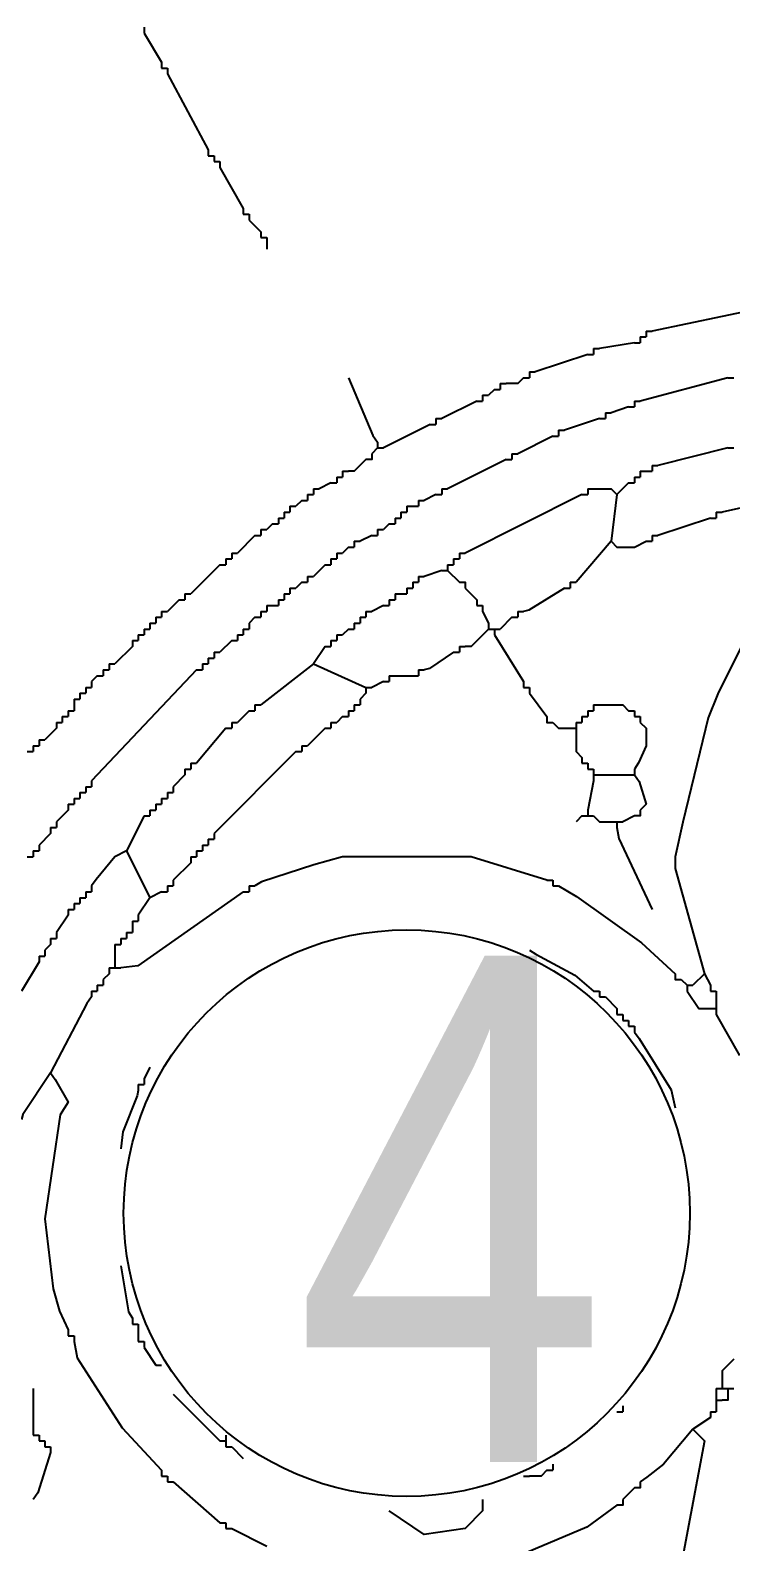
# Model space of a CAD drawing. Header units: millimetres. Extents: x -78 to 6757, y -2226 to 2184.
# Drawn here: x 1909.76 to 1917.51, y 1513.36 to 1530.08 of the extents above; entities that cross this region are included whole.
import ezdxf
from ezdxf.enums import TextEntityAlignment as Align

# ---------------------------------------------------------------- set-up
doc = ezdxf.new("R2010")
doc.units = ezdxf.units.MM
doc.layers.add('LAYER_0', color=7, linetype='Continuous')
doc.styles.get("Standard").update_dxf_attribs({"font": 'TIMES.TTF'})
doc.styles.add('TEXT', font='ARIAL.TTF', dxfattribs={"width": 0.8, "height": 4})
doc.linetypes.add('ZIPPED_TUBE', pattern='A,0.0001,-0.25,["~",Standard,S=1,R=0,X=-0.3,Y=-0.6],-0.25', length=0.5001)

# ---------------------------------------------------------------- blocks, each defined once
blk = doc.blocks.new('A$C31814A24')
at = {"color": 7, "linetype": 'Continuous'}
for points in [[(10.2, 30.137), (10.2, 30.091)], [(10.2, 30.091), (10.338, 29.86)], [(10.338, 29.86), (10.338, 29.814)], [(10.338, 29.814), (10.384, 29.814)], [(10.384, 29.814), (10.384, 29.768)], [(10.384, 29.768), (10.707, 29.168)], [(10.707, 29.168), (10.707, 29.122)], [(10.707, 29.122), (10.753, 29.122)], [(10.753, 29.122), (10.753, 29.076)], [(10.753, 29.076), (10.799, 29.076)], [(10.799, 29.076), (10.799, 29.029)], [(10.799, 29.029), (10.984, 28.706)], [(10.984, 28.706), (10.984, 28.66)], [(10.984, 28.66), (11.03, 28.66)], [(11.03, 28.66), (11.03, 28.614)], [(11.03, 28.614), (11.123, 28.522)], [(11.123, 28.522), (11.123, 28.476)], [(11.123, 28.476), (11.169, 28.476)], [(11.169, 28.476), (11.169, 28.429)], [(11.169, 28.429), (11.169, 28.383)], [(15.322, 27.968), (14.215, 27.737)], [(14.169, 27.737), (14.215, 27.737)], [(14.169, 27.737), (14.169, 27.691)], [(13.753, 27.599), (13.799, 27.599)], [(13.753, 27.599), (13.753, 27.553)], [(14.076, 27.645), (13.799, 27.599)], [(14.076, 27.645), (14.122, 27.645)], [(14.122, 27.691), (14.169, 27.691)], [(14.122, 27.691), (14.122, 27.645)], [(13.707, 27.553), (13.292, 27.414)], [(13.707, 27.553), (13.753, 27.553)], [(11.815, 27.368), (12.009, 26.911), (12.046, 26.86)], [(13.199, 27.368), (13.153, 27.322), (13.061, 27.322)], [(13.199, 27.368), (13.246, 27.368)], [(13.246, 27.414), (13.292, 27.414)], [(13.246, 27.414), (13.246, 27.368)], [(14.815, 27.368), (14.122, 27.183)], [(14.815, 27.368), (14.861, 27.368)], [(12.876, 27.23), (12.922, 27.23)], [(12.876, 27.23), (12.876, 27.183)], [(12.969, 27.276), (12.922, 27.23)], [(12.969, 27.276), (13.015, 27.276)], [(13.015, 27.322), (13.061, 27.322)], [(13.015, 27.322), (13.015, 27.276)], [(12.83, 27.183), (12.553, 27.045)], [(12.83, 27.183), (12.876, 27.183)], [(14.03, 27.137), (13.892, 27.091)], [(14.03, 27.137), (14.076, 27.137)], [(14.076, 27.183), (14.122, 27.183)], [(14.076, 27.183), (14.076, 27.137)], [(12.461, 26.999), (12.092, 26.814)], [(12.461, 26.999), (12.507, 26.999)], [(12.507, 27.045), (12.553, 27.045)], [(12.507, 27.045), (12.507, 26.999)], [(13.799, 27.045), (13.522, 26.953)], [(13.799, 27.045), (13.846, 27.045)], [(13.846, 27.091), (13.892, 27.091)], [(13.846, 27.091), (13.846, 27.045)], [(13.43, 26.906), (13.153, 26.768)], [(13.43, 26.906), (13.476, 26.906)], [(13.476, 26.953), (13.522, 26.953)], [(13.476, 26.953), (13.476, 26.906)], [(11.999, 26.768), (11.999, 26.722), (11.953, 26.722)], [(12.046, 26.814), (11.999, 26.768)], [(12.046, 26.86), (12.046, 26.814)], [(12.046, 26.814), (12.092, 26.814)], [(13.107, 26.768), (13.153, 26.768)], [(13.107, 26.768), (13.107, 26.722)], [(14.815, 26.814), (14.261, 26.676)], [(14.815, 26.814), (14.861, 26.814)], [(11.953, 26.722), (11.861, 26.63), (11.815, 26.63)], [(13.061, 26.722), (12.599, 26.491)], [(13.061, 26.722), (13.107, 26.722)], [(14.215, 26.676), (14.261, 26.676)], [(14.215, 26.676), (14.215, 26.63)], [(11.676, 26.537), (11.584, 26.491)], [(11.676, 26.537), (11.723, 26.537)], [(11.723, 26.583), (11.769, 26.583)], [(11.723, 26.583), (11.723, 26.537)], [(11.769, 26.63), (11.815, 26.63)], [(11.769, 26.63), (11.769, 26.583)], [(14.03, 26.537), (13.938, 26.445)], [(14.03, 26.537), (14.076, 26.537)], [(14.076, 26.583), (14.122, 26.583)], [(14.076, 26.583), (14.076, 26.537)], [(14.122, 26.63), (14.169, 26.63)], [(14.122, 26.63), (14.122, 26.583)], [(14.169, 26.63), (14.215, 26.63)], [(11.446, 26.399), (11.399, 26.353)], [(11.446, 26.399), (11.492, 26.399)], [(11.492, 26.445), (11.538, 26.445)], [(11.492, 26.445), (11.492, 26.399)], [(11.538, 26.491), (11.584, 26.491)], [(11.538, 26.491), (11.538, 26.445)], [(12.369, 26.399), (12.415, 26.399)], [(12.369, 26.399), (12.369, 26.353)], [(12.507, 26.445), (12.415, 26.399)], [(12.507, 26.445), (12.553, 26.445)], [(12.553, 26.491), (12.599, 26.491)], [(12.553, 26.491), (12.553, 26.445)], [(13.661, 26.445), (12.738, 25.983)], [(13.661, 26.445), (13.707, 26.445)], [(13.707, 26.491), (13.753, 26.491)], [(13.707, 26.491), (13.707, 26.445)], [(13.753, 26.491), (13.892, 26.491), (13.938, 26.445)], [(13.938, 26.445), (13.892, 26.076)], [(15.184, 26.399), (14.769, 26.306)], [(11.307, 26.306), (11.353, 26.306)], [(11.307, 26.306), (11.307, 26.26)], [(11.353, 26.353), (11.399, 26.353)], [(11.353, 26.353), (11.353, 26.306)], [(12.23, 26.306), (12.276, 26.306)], [(12.23, 26.306), (12.23, 26.26)], [(12.276, 26.353), (12.323, 26.353)], [(12.276, 26.353), (12.276, 26.306)], [(12.323, 26.353), (12.369, 26.353)], [(14.722, 26.306), (14.769, 26.306)], [(14.722, 26.306), (14.722, 26.26)], [(11.123, 26.168), (11.169, 26.168)], [(11.123, 26.168), (11.123, 26.122)], [(11.215, 26.214), (11.169, 26.168)], [(11.215, 26.214), (11.261, 26.214)], [(11.261, 26.26), (11.307, 26.26)], [(11.261, 26.26), (11.261, 26.214)], [(12.046, 26.168), (12.092, 26.168)], [(12.046, 26.168), (12.046, 26.122)], [(12.138, 26.214), (12.092, 26.168)], [(12.138, 26.214), (12.184, 26.214)], [(12.184, 26.26), (12.23, 26.26)], [(12.184, 26.26), (12.184, 26.214)], [(14.676, 26.26), (14.261, 26.122)], [(14.676, 26.26), (14.722, 26.26)], [(11.076, 26.122), (10.938, 25.983)], [(11.076, 26.122), (11.123, 26.122)], [(11.861, 26.076), (11.907, 26.076)], [(11.861, 26.076), (11.861, 26.03)], [(11.999, 26.122), (11.907, 26.076)], [(11.999, 26.122), (12.046, 26.122)], [(13.892, 26.076), (13.615, 25.753)], [(13.892, 26.076), (13.938, 26.03), (14.076, 26.03), (14.169, 26.076)], [(14.169, 26.076), (14.215, 26.076)], [(14.215, 26.122), (14.261, 26.122)], [(14.215, 26.122), (14.215, 26.076)], [(10.846, 25.937), (10.892, 25.937)], [(10.846, 25.937), (10.846, 25.891)], [(10.892, 25.983), (10.938, 25.983)], [(10.892, 25.983), (10.892, 25.937)], [(11.676, 25.937), (11.723, 25.937)], [(11.676, 25.937), (11.676, 25.891)], [(11.723, 25.983), (11.769, 25.983)], [(11.723, 25.983), (11.723, 25.937)], [(11.815, 26.03), (11.769, 25.983)], [(11.815, 26.03), (11.861, 26.03)], [(12.646, 25.937), (12.692, 25.937)], [(12.646, 25.937), (12.646, 25.891)], [(12.692, 25.983), (12.738, 25.983)], [(12.692, 25.983), (12.692, 25.937)], [(10.799, 25.891), (10.569, 25.66)], [(10.799, 25.891), (10.846, 25.891)], [(11.492, 25.799), (11.538, 25.799)], [(11.492, 25.799), (11.492, 25.753)], [(11.63, 25.891), (11.538, 25.799)], [(11.63, 25.891), (11.676, 25.891)], [(12.369, 25.799), (12.415, 25.799)], [(12.369, 25.799), (12.369, 25.753)], [(12.553, 25.845), (12.415, 25.799)], [(12.553, 25.845), (12.599, 25.845)], [(12.599, 25.891), (12.646, 25.891)], [(12.599, 25.891), (12.599, 25.845)], [(12.599, 25.845), (12.692, 25.753)], [(11.353, 25.706), (11.399, 25.706)], [(11.353, 25.706), (11.353, 25.66)], [(11.446, 25.753), (11.399, 25.706)], [(11.446, 25.753), (11.492, 25.753)], [(12.276, 25.706), (12.323, 25.706)], [(12.276, 25.706), (12.276, 25.66)], [(12.323, 25.753), (12.369, 25.753)], [(12.323, 25.753), (12.323, 25.706)], [(12.692, 25.753), (12.738, 25.753), (12.738, 25.706)], [(12.738, 25.706), (12.83, 25.614)], [(13.522, 25.706), (13.241, 25.531), (13.199, 25.522)], [(13.522, 25.706), (13.569, 25.706)], [(13.569, 25.753), (13.615, 25.753)], [(13.569, 25.753), (13.569, 25.706)], [(10.476, 25.614), (10.384, 25.522)], [(10.476, 25.614), (10.523, 25.614)], [(10.523, 25.66), (10.569, 25.66)], [(10.523, 25.66), (10.523, 25.614)], [(11.169, 25.568), (11.215, 25.568)], [(11.169, 25.568), (11.169, 25.522)], [(11.215, 25.568), (11.261, 25.568)], [(11.261, 25.614), (11.307, 25.614)], [(11.261, 25.614), (11.261, 25.568)], [(11.307, 25.66), (11.353, 25.66)], [(11.307, 25.66), (11.307, 25.614)], [(12.092, 25.568), (11.999, 25.522)], [(12.092, 25.568), (12.138, 25.568)], [(12.138, 25.614), (12.184, 25.614)], [(12.138, 25.614), (12.138, 25.568)], [(12.184, 25.66), (12.23, 25.66)], [(12.184, 25.66), (12.184, 25.614)], [(12.23, 25.66), (12.276, 25.66)], [(12.83, 25.614), (12.83, 25.568)], [(12.83, 25.568), (12.876, 25.568)], [(12.876, 25.568), (12.876, 25.522)], [(15.184, 25.568), (14.918, 25.237), (14.736, 24.871), (14.658, 24.682), (14.459, 23.856), (14.399, 23.584), (14.399, 23.491), (14.63, 22.66)], [(10.292, 25.476), (10.338, 25.476)], [(10.292, 25.476), (10.292, 25.43)], [(10.338, 25.522), (10.384, 25.522)], [(10.338, 25.522), (10.338, 25.476)], [(11.076, 25.476), (11.03, 25.43)], [(11.076, 25.476), (11.123, 25.476)], [(11.123, 25.522), (11.169, 25.522)], [(11.123, 25.522), (11.123, 25.476)], [(11.907, 25.476), (11.953, 25.476)], [(11.907, 25.476), (11.907, 25.43)], [(11.953, 25.522), (11.999, 25.522)], [(11.953, 25.522), (11.953, 25.476)], [(12.876, 25.522), (12.922, 25.43)], [(13.107, 25.476), (13.015, 25.383)], [(13.107, 25.476), (13.153, 25.476)], [(13.153, 25.522), (13.199, 25.522)], [(13.153, 25.522), (13.153, 25.476)], [(10.153, 25.337), (10.2, 25.337)], [(10.153, 25.337), (10.153, 25.291)], [(10.2, 25.383), (10.246, 25.383)], [(10.2, 25.383), (10.2, 25.337)], [(10.246, 25.43), (10.292, 25.43)], [(10.246, 25.43), (10.246, 25.383)], [(10.938, 25.337), (10.984, 25.337)], [(10.938, 25.337), (10.938, 25.291)], [(10.984, 25.383), (11.03, 25.383)], [(10.984, 25.383), (10.984, 25.337)], [(11.03, 25.43), (11.03, 25.383)], [(11.723, 25.337), (11.769, 25.337)], [(11.723, 25.337), (11.723, 25.291)], [(11.815, 25.383), (11.769, 25.337)], [(11.815, 25.383), (11.861, 25.383)], [(11.861, 25.43), (11.907, 25.43)], [(11.861, 25.43), (11.861, 25.383)], [(12.922, 25.383), (12.784, 25.245), (12.738, 25.245)], [(12.922, 25.43), (12.922, 25.383)], [(12.922, 25.383), (12.969, 25.383)], [(12.969, 25.383), (13.015, 25.383)], [(12.969, 25.383), (12.969, 25.337)], [(12.969, 25.337), (13.199, 24.968)], [(10.107, 25.245), (9.969, 25.107)], [(10.107, 25.291), (10.153, 25.291)], [(10.107, 25.291), (10.107, 25.245)], [(10.753, 25.199), (10.799, 25.199)], [(10.753, 25.199), (10.753, 25.153)], [(10.892, 25.291), (10.799, 25.199)], [(10.892, 25.291), (10.938, 25.291)], [(11.63, 25.245), (11.538, 25.107)], [(11.63, 25.245), (11.676, 25.245)], [(11.676, 25.291), (11.723, 25.291)], [(11.676, 25.291), (11.676, 25.245)], [(12.646, 25.199), (12.456, 25.07), (12.415, 25.06)], [(12.646, 25.199), (12.692, 25.199)], [(12.692, 25.245), (12.738, 25.245)], [(12.692, 25.245), (12.692, 25.199)], [(9.923, 25.107), (9.969, 25.107)], [(9.923, 25.107), (9.923, 25.06)], [(10.661, 25.107), (10.707, 25.107)], [(10.661, 25.107), (10.661, 25.06)], [(10.707, 25.153), (10.753, 25.153)], [(10.707, 25.153), (10.707, 25.107)], [(11.538, 25.107), (11.123, 24.783)], [(11.538, 25.107), (11.953, 24.922)], [(10.615, 25.06), (9.784, 24.183)], [(9.83, 25.014), (9.784, 24.968)], [(9.784, 24.968), (9.784, 24.922)], [(9.83, 25.014), (9.876, 25.014)], [(9.876, 25.06), (9.923, 25.06)], [(9.876, 25.06), (9.876, 25.014)], [(10.615, 25.06), (10.661, 25.06)], [(12.092, 24.968), (11.999, 24.922)], [(12.092, 24.968), (12.138, 24.968)], [(12.138, 25.014), (12.184, 25.014)], [(12.138, 25.014), (12.138, 24.968)], [(12.184, 25.014), (12.323, 25.014)], [(12.323, 25.014), (12.369, 25.014)], [(12.369, 25.06), (12.415, 25.06)], [(12.369, 25.06), (12.369, 25.014)], [(13.199, 24.968), (13.199, 24.922)], [(9.692, 24.876), (9.738, 24.876)], [(9.692, 24.876), (9.692, 24.83)], [(9.738, 24.922), (9.784, 24.922)], [(9.738, 24.922), (9.738, 24.876)], [(11.953, 24.876), (11.907, 24.83)], [(11.953, 24.922), (11.999, 24.922)], [(11.953, 24.922), (11.953, 24.876)], [(13.199, 24.922), (13.246, 24.922)], [(13.246, 24.922), (13.246, 24.876)], [(13.246, 24.876), (13.384, 24.691)], [(9.6, 24.737), (9.646, 24.737)], [(9.6, 24.737), (9.6, 24.691)], [(9.646, 24.83), (9.692, 24.83)], [(9.646, 24.83), (9.646, 24.783)], [(9.646, 24.783), (9.646, 24.737)], [(11.03, 24.737), (10.938, 24.645)], [(11.03, 24.737), (11.076, 24.737)], [(11.076, 24.783), (11.123, 24.783)], [(11.076, 24.783), (11.076, 24.737)], [(11.815, 24.737), (11.861, 24.737)], [(11.815, 24.737), (11.815, 24.691)], [(11.861, 24.783), (11.907, 24.783)], [(11.861, 24.783), (11.861, 24.737)], [(11.907, 24.83), (11.907, 24.783)], [(13.707, 24.737), (13.753, 24.737)], [(13.707, 24.737), (13.707, 24.691)], [(13.753, 24.783), (13.799, 24.783)], [(13.753, 24.783), (13.753, 24.737)], [(13.799, 24.783), (13.984, 24.783), (14.03, 24.737)], [(14.03, 24.737), (14.076, 24.737)], [(14.076, 24.737), (14.076, 24.691)], [(9.507, 24.645), (9.553, 24.645)], [(9.507, 24.645), (9.507, 24.599)], [(9.553, 24.691), (9.6, 24.691)], [(9.553, 24.691), (9.553, 24.645)], [(10.892, 24.645), (10.938, 24.645)], [(10.892, 24.645), (10.892, 24.599)], [(11.676, 24.645), (11.723, 24.645)], [(11.676, 24.645), (11.676, 24.599)], [(11.769, 24.691), (11.723, 24.645)], [(11.769, 24.691), (11.815, 24.691)], [(13.384, 24.691), (13.384, 24.645), (13.43, 24.645)], [(13.43, 24.645), (13.476, 24.599), (13.569, 24.599)], [(13.615, 24.645), (13.661, 24.645)], [(13.615, 24.645), (13.615, 24.599)], [(13.661, 24.691), (13.707, 24.691)], [(13.661, 24.691), (13.661, 24.645)], [(14.076, 24.691), (14.122, 24.691)], [(14.122, 24.645), (14.169, 24.599), (14.169, 24.46), (14.109, 24.327), (14.076, 24.276)], [(14.122, 24.691), (14.122, 24.645)], [(9.369, 24.507), (9.415, 24.507)], [(9.369, 24.507), (9.369, 24.46)], [(9.507, 24.599), (9.415, 24.507)], [(10.846, 24.599), (10.615, 24.322)], [(10.846, 24.599), (10.892, 24.599)], [(11.63, 24.599), (11.492, 24.46)], [(11.63, 24.599), (11.676, 24.599)], [(13.569, 24.599), (13.615, 24.599)], [(13.615, 24.599), (13.615, 24.553)], [(13.615, 24.553), (13.615, 24.414), (13.661, 24.368)], [(9.276, 24.414), (9.323, 24.414)], [(9.323, 24.46), (9.369, 24.46)], [(9.323, 24.46), (9.323, 24.414)], [(11.399, 24.414), (10.753, 23.768)], [(11.399, 24.414), (11.446, 24.414)], [(11.446, 24.46), (11.492, 24.46)], [(11.446, 24.46), (11.446, 24.414)], [(13.661, 24.368), (13.661, 24.322)], [(10.523, 24.276), (10.569, 24.276)], [(10.523, 24.276), (10.523, 24.23)], [(10.569, 24.322), (10.615, 24.322)], [(10.569, 24.322), (10.569, 24.276)], [(13.661, 24.322), (13.707, 24.322)], [(13.707, 24.322), (13.707, 24.276)], [(13.707, 24.276), (13.753, 24.276)], [(13.753, 24.276), (13.753, 24.23)], [(14.076, 24.276), (14.076, 24.23)], [(9.738, 24.137), (9.784, 24.137)], [(9.738, 24.137), (9.738, 24.091)], [(9.784, 24.183), (9.784, 24.137)], [(10.523, 24.23), (10.43, 24.137)], [(10.43, 24.137), (10.43, 24.091)], [(13.753, 24.183), (13.707, 23.953)], [(13.753, 24.23), (13.799, 24.23)], [(13.753, 24.23), (13.753, 24.183)], [(13.799, 24.23), (14.03, 24.23)], [(14.03, 24.23), (14.076, 24.23)], [(14.076, 24.23), (14.113, 24.179), (14.169, 23.999), (14.122, 23.953)], [(9.646, 24.045), (9.692, 24.045)], [(9.646, 24.045), (9.646, 23.999)], [(9.692, 24.091), (9.738, 24.091)], [(9.692, 24.091), (9.692, 24.045)], [(10.338, 24.045), (10.384, 24.045)], [(10.338, 24.045), (10.338, 23.999)], [(10.384, 24.091), (10.43, 24.091)], [(10.384, 24.091), (10.384, 24.045)], [(9.6, 23.953), (9.507, 23.86)], [(9.6, 23.999), (9.646, 23.999)], [(9.6, 23.999), (9.6, 23.953)], [(10.2, 23.907), (10.061, 23.63)], [(10.2, 23.907), (10.246, 23.907)], [(10.246, 23.953), (10.292, 23.953)], [(10.246, 23.953), (10.246, 23.907)], [(10.292, 23.999), (10.338, 23.999)], [(10.292, 23.999), (10.292, 23.953)], [(13.661, 23.907), (13.615, 23.86)], [(13.661, 23.907), (13.707, 23.907)], [(13.707, 23.953), (13.707, 23.907)], [(13.707, 23.907), (13.753, 23.907)], [(13.753, 23.907), (13.799, 23.86), (13.892, 23.86)], [(14.076, 23.907), (13.984, 23.86)], [(14.122, 23.953), (14.122, 23.907), (14.076, 23.907)], [(9.461, 23.768), (9.369, 23.676)], [(9.461, 23.814), (9.507, 23.814)], [(9.461, 23.814), (9.461, 23.768)], [(9.507, 23.86), (9.507, 23.814)], [(10.753, 23.768), (10.753, 23.722)], [(13.892, 23.86), (13.938, 23.86)], [(13.938, 23.86), (13.984, 23.86)], [(13.938, 23.86), (13.938, 23.814)], [(13.938, 23.814), (13.952, 23.727), (14.215, 23.168)], [(9.369, 23.676), (9.369, 23.63)], [(10.661, 23.676), (10.707, 23.676)], [(10.661, 23.676), (10.661, 23.63)], [(10.707, 23.722), (10.753, 23.722)], [(10.707, 23.722), (10.707, 23.676)], [(9.276, 23.584), (9.323, 23.584)], [(9.323, 23.63), (9.369, 23.63)], [(9.323, 23.63), (9.323, 23.584)], [(10.061, 23.63), (9.969, 23.584), (9.821, 23.404), (9.784, 23.353)], [(10.061, 23.63), (10.246, 23.26)], [(10.569, 23.537), (10.43, 23.399)], [(10.569, 23.584), (10.615, 23.584)], [(10.569, 23.584), (10.569, 23.537)], [(10.615, 23.63), (10.661, 23.63)], [(10.615, 23.63), (10.615, 23.584)], [(13.384, 23.399), (12.784, 23.584), (11.769, 23.584), (11.541, 23.52), (11.127, 23.385), (11.076, 23.353)], [(9.738, 23.307), (9.784, 23.307)], [(9.738, 23.307), (9.738, 23.26)], [(9.784, 23.353), (9.784, 23.307)], [(10.984, 23.307), (10.149, 22.723), (10.015, 22.707)], [(10.338, 23.307), (10.246, 23.26)], [(10.338, 23.307), (10.384, 23.307)], [(10.384, 23.353), (10.43, 23.353)], [(10.384, 23.353), (10.384, 23.307)], [(10.43, 23.399), (10.43, 23.353)], [(10.984, 23.307), (11.03, 23.307)], [(11.03, 23.353), (11.076, 23.353)], [(11.03, 23.353), (11.03, 23.307)], [(13.384, 23.399), (13.43, 23.399)], [(13.43, 23.399), (13.43, 23.353)], [(13.43, 23.353), (13.476, 23.353)], [(13.476, 23.353), (13.619, 23.27), (14.132, 22.903), (14.399, 22.66)], [(9.6, 23.168), (9.646, 23.168)], [(9.6, 23.168), (9.6, 23.122)], [(9.646, 23.214), (9.692, 23.214)], [(9.646, 23.214), (9.646, 23.168)], [(9.692, 23.26), (9.738, 23.26)], [(9.692, 23.26), (9.692, 23.214)], [(10.246, 23.26), (10.153, 23.122)], [(9.6, 23.122), (9.507, 22.984)], [(10.107, 23.076), (10.153, 23.076)], [(10.107, 23.076), (10.107, 23.03)], [(10.153, 23.122), (10.153, 23.076)], [(9.461, 22.937), (9.507, 22.937)], [(9.461, 22.937), (9.461, 22.891)], [(9.507, 22.984), (9.507, 22.937)], [(10.015, 22.937), (10.061, 22.937)], [(10.015, 22.937), (10.015, 22.891)], [(10.061, 22.984), (10.107, 22.984)], [(10.061, 22.984), (10.061, 22.937)], [(10.107, 23.03), (10.107, 22.984)], [(9.461, 22.891), (9.415, 22.845)], [(9.415, 22.845), (9.415, 22.799)], [(9.969, 22.891), (10.015, 22.891)], [(9.969, 22.891), (9.969, 22.845)], [(9.969, 22.845), (9.969, 22.753)], [(13.246, 22.845), (13.296, 22.813), (13.606, 22.649), (13.753, 22.522)], [(9.369, 22.753), (9.23, 22.522)], [(9.369, 22.799), (9.415, 22.799)], [(9.369, 22.799), (9.369, 22.753)], [(9.923, 22.707), (9.969, 22.707)], [(9.923, 22.707), (9.923, 22.66)], [(9.969, 22.753), (9.969, 22.707)], [(9.969, 22.707), (10.015, 22.707)], [(9.923, 22.66), (9.876, 22.614)], [(9.876, 22.614), (9.876, 22.568)], [(14.399, 22.66), (14.399, 22.614), (14.445, 22.614)], [(14.445, 22.614), (14.492, 22.568)], [(14.63, 22.66), (14.538, 22.568)], [(14.63, 22.66), (14.676, 22.568)], [(9.784, 22.476), (9.747, 22.425), (9.461, 21.876)], [(9.784, 22.522), (9.83, 22.522)], [(9.784, 22.522), (9.784, 22.476)], [(9.83, 22.568), (9.876, 22.568)], [(9.83, 22.568), (9.83, 22.522)], [(13.753, 22.522), (13.799, 22.522)], [(13.799, 22.522), (13.799, 22.476)], [(13.799, 22.476), (13.846, 22.476)], [(13.846, 22.476), (13.938, 22.384)], [(14.492, 22.568), (14.538, 22.568)], [(14.492, 22.568), (14.492, 22.522)], [(14.492, 22.522), (14.584, 22.384), (14.676, 22.384)], [(14.676, 22.568), (14.676, 22.522)], [(14.676, 22.522), (14.722, 22.522)], [(14.722, 22.522), (14.722, 22.476)], [(14.722, 22.476), (14.722, 22.43)], [(13.938, 22.384), (13.938, 22.337)], [(13.938, 22.337), (13.984, 22.337)], [(13.984, 22.337), (13.984, 22.291)], [(14.676, 22.384), (14.722, 22.384)], [(14.722, 22.43), (14.722, 22.384)], [(14.722, 22.384), (14.722, 22.337)], [(14.722, 22.337), (14.907, 22.014)], [(13.984, 22.291), (14.03, 22.291)], [(14.03, 22.291), (14.03, 22.245)], [(14.03, 22.245), (14.076, 22.245)], [(14.076, 22.245), (14.076, 22.199)], [(14.076, 22.199), (14.113, 22.148), (14.367, 21.742), (14.399, 21.599)], [(9.461, 21.876), (9.24, 21.548), (9.23, 21.507)], [(9.461, 21.876), (9.498, 21.825), (9.6, 21.645), (9.535, 21.544), (9.415, 20.722), (9.482, 20.17), (9.531, 19.993), (9.6, 19.845)], [(10.246, 21.922), (10.2, 21.83)], [(10.153, 21.737), (10.144, 21.696), (10.031, 21.41), (10.015, 21.276)], [(10.153, 21.784), (10.2, 21.784)], [(10.153, 21.784), (10.153, 21.737)], [(10.2, 21.83), (10.2, 21.784)], [(10.015, 20.353), (10.077, 19.988), (10.107, 19.938)], [(9.6, 19.845), (9.6, 19.799)], [(10.107, 19.938), (10.107, 19.891)], [(10.107, 19.891), (10.153, 19.891)], [(10.153, 19.891), (10.153, 19.845)], [(10.153, 19.845), (10.153, 19.799)], [(9.6, 19.799), (9.646, 19.799)], [(9.646, 19.799), (9.646, 19.753)], [(9.646, 19.753), (9.67, 19.624), (10.026, 19.071), (10.338, 18.738)], [(10.153, 19.799), (10.153, 19.753)], [(10.153, 19.753), (10.2, 19.753)], [(10.2, 19.753), (10.2, 19.707)], [(10.2, 19.707), (10.292, 19.568)], [(14.861, 19.614), (14.769, 19.522), (14.769, 19.43)], [(10.292, 19.568), (10.338, 19.568)], [(9.323, 19.384), (9.323, 19.061)], [(14.722, 19.384), (14.769, 19.384)], [(14.722, 19.384), (14.722, 19.338)], [(14.769, 19.43), (14.769, 19.384)], [(14.769, 19.384), (14.815, 19.384)], [(14.815, 19.384), (14.861, 19.384)], [(14.815, 19.384), (14.815, 19.338)], [(10.43, 19.338), (10.799, 18.968)], [(13.984, 19.245), (13.984, 19.199)], [(14.722, 19.338), (14.722, 19.291)], [(14.722, 19.291), (14.769, 19.291)], [(14.722, 19.291), (14.722, 19.245)], [(14.722, 19.245), (14.722, 19.199)], [(14.815, 19.338), (14.815, 19.291), (14.769, 19.291)], [(13.938, 19.199), (13.984, 19.199)], [(14.676, 19.153), (14.538, 19.061)], [(14.676, 19.199), (14.722, 19.199)], [(14.676, 19.199), (14.676, 19.153)], [(9.323, 19.061), (9.323, 19.015)], [(9.323, 19.015), (9.369, 19.015)], [(9.369, 19.015), (9.369, 18.968)], [(10.846, 19.015), (10.846, 18.968)], [(14.538, 19.061), (14.307, 18.784), (14.173, 18.682), (14.122, 18.645)], [(14.538, 19.061), (14.63, 18.968), (14.463, 18.088), (14.445, 17.907)], [(9.461, 18.876), (9.36, 18.558), (9.323, 18.507)], [(9.369, 18.968), (9.415, 18.968)], [(9.415, 18.968), (9.415, 18.922)], [(9.415, 18.922), (9.461, 18.922)], [(9.461, 18.922), (9.461, 18.876)], [(10.799, 18.968), (10.846, 18.968)], [(10.846, 18.968), (10.846, 18.922)], [(10.846, 18.922), (10.892, 18.922)], [(10.892, 18.922), (10.984, 18.83)], [(13.43, 18.784), (13.43, 18.738)], [(10.338, 18.738), (10.338, 18.691)], [(10.338, 18.691), (10.384, 18.691)], [(10.384, 18.691), (10.384, 18.645)], [(10.384, 18.645), (10.43, 18.645)], [(10.43, 18.645), (10.799, 18.322)], [(13.199, 18.691), (13.246, 18.691)], [(13.384, 18.738), (13.338, 18.691), (13.246, 18.691)], [(13.384, 18.738), (13.43, 18.738)], [(14.122, 18.645), (14.122, 18.599), (14.076, 18.599)], [(14.076, 18.599), (13.984, 18.507)], [(12.876, 18.507), (12.876, 18.415), (12.738, 18.276), (12.415, 18.23), (12.138, 18.415)], [(13.938, 18.461), (13.699, 18.287), (13.057, 18.015), (12.83, 17.907)], [(13.984, 18.507), (13.984, 18.461), (13.938, 18.461)], [(10.799, 18.322), (10.846, 18.322)], [(10.846, 18.322), (10.846, 18.276)], [(10.846, 18.276), (10.892, 18.276)], [(10.892, 18.276), (11.169, 18.138)]]:
    blk.add_lwpolyline(points, dxfattribs=at)
at = {"linetype": 'Continuous'}
blk.add_circle((12.276, 20.768), 2.238, dxfattribs=at)
at = {"color": 7, "linetype": 'Continuous', "style": 'TEXT', "width": 0.8}
blk.add_text('4', height=4, dxfattribs=at).set_placement((12.625, 20.802), align=Align.MIDDLE_CENTER)
blk = doc.blocks.new('418000670')
at = {"layer": 'LAYER_0', "color": 7, "linetype": 'Continuous', "xscale": 1.400000000000006, "yscale": 1.399999999999999, "zscale": 1.4}
blk.add_blockref('A$C31814A24', (121.627, 24.318), dxfattribs=at)

msp = doc.modelspace()

# ---------------------------------------------------------------- block references
at = {"linetype": 'ZIPPED_TUBE'}
msp.add_blockref('418000670', (1775.112, 1463.6), dxfattribs=at)

doc.saveas('drawing.dxf')
